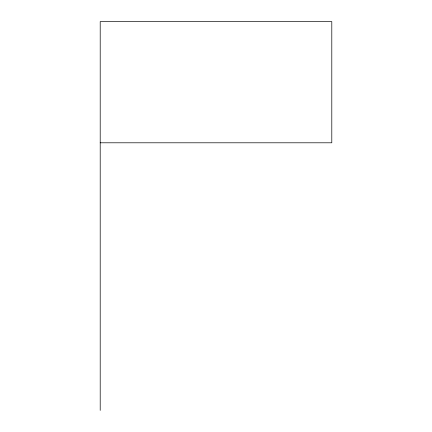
<?xml version="1.0" encoding="UTF-8"?>
<svg xmlns="http://www.w3.org/2000/svg" width="432" height="432" viewBox="0 0 432 432"><rect width="100%" height="100%" fill="white"/><g stroke="black" fill="none" stroke-linecap="round" stroke-linejoin="round"><path stroke-width="0.65" d="M100.202 142.798L331.798 142.798L331.798 21.6L100.202 21.6L100.202 410.4"/></g></svg>
